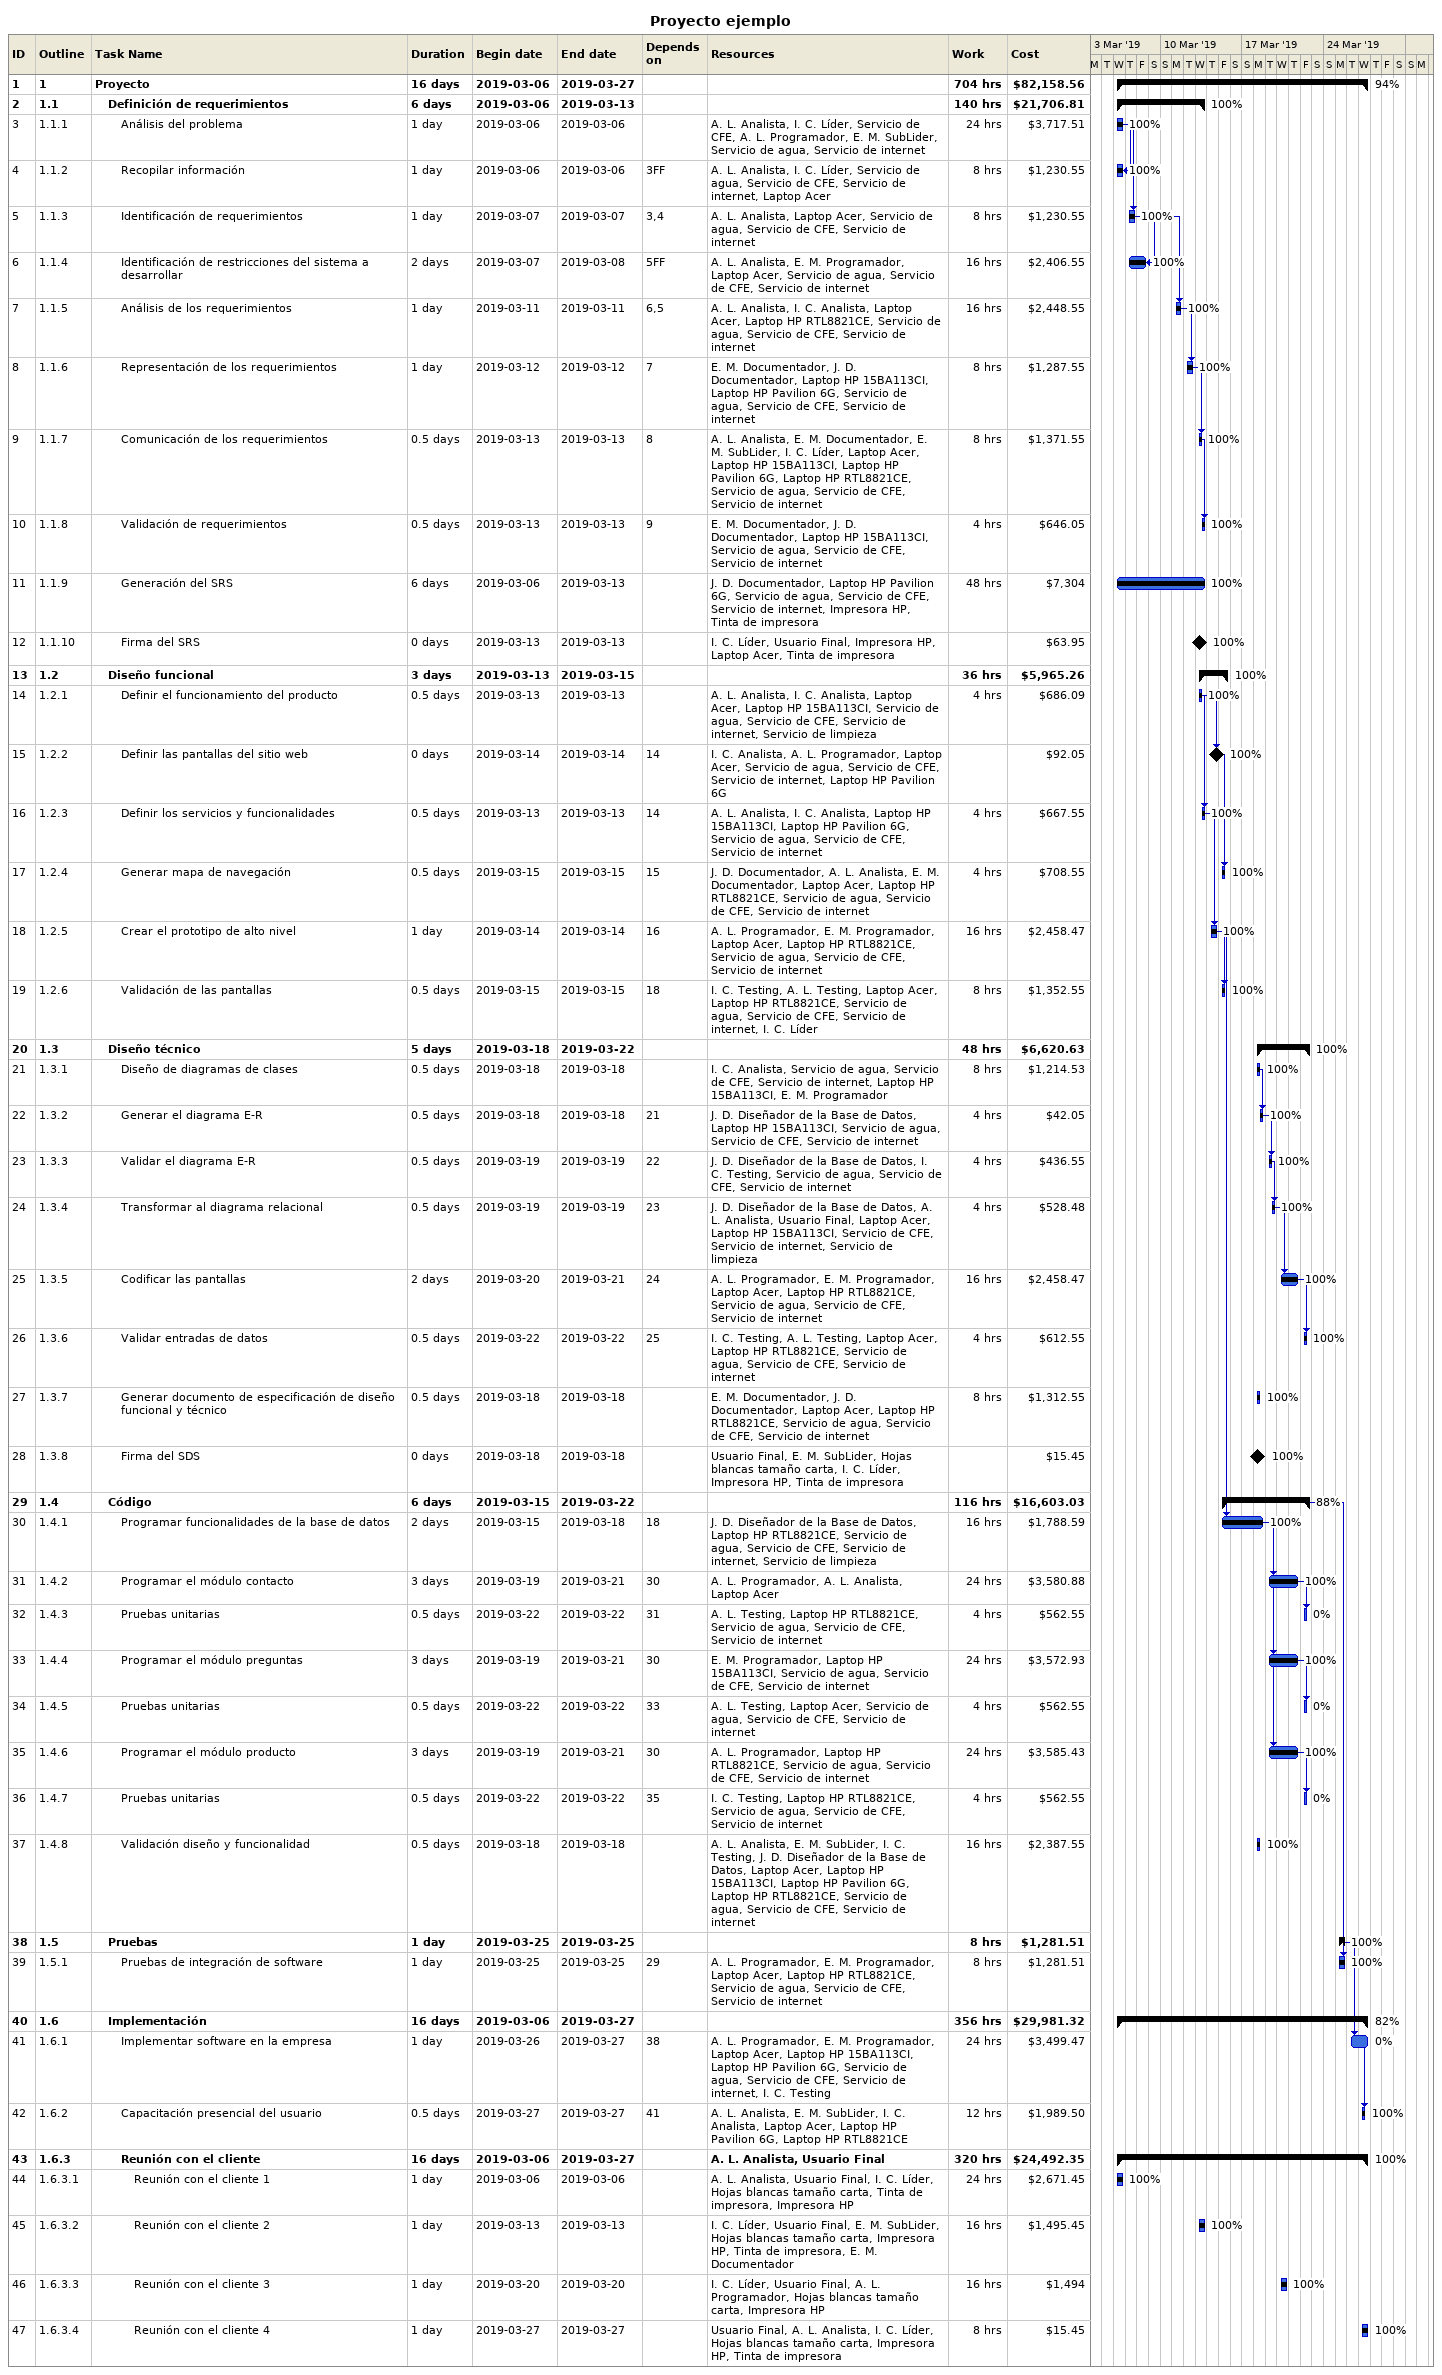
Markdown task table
Proyecto ejemplo

| ID | WBS | Task | Duration | Start | Finish | Predecessors | Resources | % complete | Work (h) | Cost ($) |
|---|---|---|---|---|---|---|---|---|---|---|
| 1 | 1 | **Proyecto** | 16d | 2019-03-06 | 2019-03-27 |  |  | 94 | 704 | 82158.56 |
| 2 | 1.1 | **Definición de requerimientos** | 6d | 2019-03-06 | 2019-03-13 |  |  | 100 | 140 | 21706.81 |
| 3 | 1.1.1 | Análisis del problema | 1d | 2019-03-06 | 2019-03-06 |  | A. L. Analista, I. C. Líder, Servicio de CFE, A. L. Programador, E. M. SubLider, Servicio de agua, Servicio de internet | 100 | 24 | 3717.51 |
| 4 | 1.1.2 | Recopilar información | 1d | 2019-03-06 | 2019-03-06 | 3FF | A. L. Analista, I. C. Líder, Servicio de agua, Servicio de CFE, Servicio de internet, Laptop Acer | 100 | 8 | 1230.55 |
| 5 | 1.1.3 | Identificación de requerimientos | 1d | 2019-03-07 | 2019-03-07 | 3, 4 | A. L. Analista, Laptop Acer, Servicio de agua, Servicio de CFE, Servicio de internet | 100 | 8 | 1230.55 |
| 6 | 1.1.4 | Identificación de restricciones del sistema a desarrollar | 2d | 2019-03-07 | 2019-03-08 | 5FF | A. L. Analista, E. M. Programador, Laptop Acer, Servicio de agua, Servicio de CFE, Servicio de internet | 100 | 16 | 2406.55 |
| 7 | 1.1.5 | Análisis de los requerimientos | 1d | 2019-03-11 | 2019-03-11 | 6, 5 | A. L. Analista, I. C. Analista, Laptop Acer, Laptop HP RTL8821CE, Servicio de agua, Servicio de CFE, Servicio de internet | 100 | 16 | 2448.55 |
| 8 | 1.1.6 | Representación de los requerimientos | 1d | 2019-03-12 | 2019-03-12 | 7 | E. M. Documentador, J. D. Documentador, Laptop HP 15BA113CI, Laptop HP Pavilion 6G, Servicio de agua, Servicio de CFE, Servicio de internet | 100 | 8 | 1287.55 |
| 9 | 1.1.7 | Comunicación de los requerimientos | 0.5d | 2019-03-13 | 2019-03-13 | 8 | A. L. Analista, E. M. Documentador, E. M. SubLider, I. C. Líder, Laptop Acer, Laptop HP 15BA113CI, Laptop HP Pavilion 6G, Laptop HP RTL8821CE, Servicio de agua, Servicio de CFE, Servicio de internet | 100 | 8 | 1371.55 |
| 10 | 1.1.8 | Validación de requerimientos | 0.5d | 2019-03-13 | 2019-03-13 | 9 | E. M. Documentador, J. D. Documentador, Laptop HP 15BA113CI, Servicio de agua, Servicio de CFE, Servicio de internet | 100 | 4 | 646.05 |
| 11 | 1.1.9 | Generación del SRS | 6d | 2019-03-06 | 2019-03-13 |  | J. D. Documentador, Laptop HP Pavilion 6G, Servicio de agua, Servicio de CFE, Servicio de internet, Impresora HP, Tinta de impresora | 100 | 48 | 7304 |
| 12 | 1.1.10 | Firma del SRS | 0d | 2019-03-13 | 2019-03-13 |  | I. C. Líder, Usuario Final, Impresora HP, Laptop Acer, Tinta de impresora | 100 |  | 63.95 |
| 13 | 1.2 | **Diseño funcional** | 3d | 2019-03-13 | 2019-03-15 |  |  | 100 | 36 | 5965.26 |
| 14 | 1.2.1 | Definir el funcionamiento del producto | 0.5d | 2019-03-13 | 2019-03-13 |  | A. L. Analista, I. C. Analista, Laptop Acer, Laptop HP 15BA113CI, Servicio de agua, Servicio de CFE, Servicio de internet, Servicio de limpieza | 100 | 4 | 686.09 |
| 15 | 1.2.2 | Definir las pantallas del sitio web | 0d | 2019-03-14 | 2019-03-14 | 14 | I. C. Analista, A. L. Programador, Laptop Acer, Servicio de agua, Servicio de CFE, Servicio de internet, Laptop HP Pavilion 6G | 100 |  | 92.05 |
| 16 | 1.2.3 | Definir los servicios y funcionalidades | 0.5d | 2019-03-13 | 2019-03-13 | 14 | A. L. Analista, I. C. Analista, Laptop HP 15BA113CI, Laptop HP Pavilion 6G, Servicio de agua, Servicio de CFE, Servicio de internet | 100 | 4 | 667.55 |
| 17 | 1.2.4 | Generar mapa de navegación | 0.5d | 2019-03-15 | 2019-03-15 | 15 | J. D. Documentador, A. L. Analista, E. M. Documentador, Laptop Acer, Laptop HP RTL8821CE, Servicio de agua, Servicio de CFE, Servicio de internet | 100 | 4 | 708.55 |
| 18 | 1.2.5 | Crear el prototipo de alto nivel | 1d | 2019-03-14 | 2019-03-14 | 16 | A. L. Programador, E. M. Programador, Laptop Acer, Laptop HP RTL8821CE, Servicio de agua, Servicio de CFE, Servicio de internet | 100 | 16 | 2458.47 |
| 19 | 1.2.6 | Validación de las pantallas | 0.5d | 2019-03-15 | 2019-03-15 | 18 | I. C. Testing, A. L. Testing, Laptop Acer, Laptop HP RTL8821CE, Servicio de agua, Servicio de CFE, Servicio de internet, I. C. Líder | 100 | 8 | 1352.55 |
| 20 | 1.3 | **Diseño técnico** | 5d | 2019-03-18 | 2019-03-22 |  |  | 100 | 48 | 6620.63 |
| 21 | 1.3.1 | Diseño de diagramas de clases | 0.5d | 2019-03-18 | 2019-03-18 |  | I. C. Analista, Servicio de agua, Servicio de CFE, Servicio de internet, Laptop HP 15BA113CI, E. M. Programador | 100 | 8 | 1214.53 |
| 22 | 1.3.2 | Generar el diagrama E-R | 0.5d | 2019-03-18 | 2019-03-18 | 21 | J. D. Diseñador de la Base de Datos, Laptop HP 15BA113CI, Servicio de agua, Servicio de CFE, Servicio de internet | 100 | 4 | 42.05 |
| 23 | 1.3.3 | Validar el diagrama E-R | 0.5d | 2019-03-19 | 2019-03-19 | 22 | J. D. Diseñador de la Base de Datos, I. C. Testing, Servicio de agua, Servicio de CFE, Servicio de internet | 100 | 4 | 436.55 |
| 24 | 1.3.4 | Transformar al diagrama relacional | 0.5d | 2019-03-19 | 2019-03-19 | 23 | J. D. Diseñador de la Base de Datos, A. L. Analista, Usuario Final, Laptop Acer, Laptop HP 15BA113CI, Servicio de CFE, Servicio de internet, Servicio de limpieza | 100 | 4 | 528.48 |
| 25 | 1.3.5 | Codificar las pantallas | 2d | 2019-03-20 | 2019-03-21 | 24 | A. L. Programador, E. M. Programador, Laptop Acer, Laptop HP RTL8821CE, Servicio de agua, Servicio de CFE, Servicio de internet | 100 | 16 | 2458.47 |
| 26 | 1.3.6 | Validar entradas de datos | 0.5d | 2019-03-22 | 2019-03-22 | 25 | I. C. Testing, A. L. Testing, Laptop Acer, Laptop HP RTL8821CE, Servicio de agua, Servicio de CFE, Servicio de internet | 100 | 4 | 612.55 |
| 27 | 1.3.7 | Generar documento de especificación de diseño funcional y técnico | 0.5d | 2019-03-18 | 2019-03-18 |  | E. M. Documentador, J. D. Documentador, Laptop Acer, Laptop HP RTL8821CE, Servicio de agua, Servicio de CFE, Servicio de internet | 100 | 8 | 1312.55 |
| 28 | 1.3.8 | Firma del SDS | 0d | 2019-03-18 | 2019-03-18 |  | Usuario Final, E. M. SubLider, Hojas blancas tamaño carta, I. C. Líder, Impresora HP, Tinta de impresora | 100 |  | 15.45 |
| 29 | 1.4 | **Código** | 6d | 2019-03-15 | 2019-03-22 |  |  | 88 | 116 | 16603.03 |
| 30 | 1.4.1 | Programar funcionalidades de la base de datos | 2d | 2019-03-15 | 2019-03-18 | 18 | J. D. Diseñador de la Base de Datos, Laptop HP RTL8821CE, Servicio de agua, Servicio de CFE, Servicio de internet, Servicio de limpieza | 100 | 16 | 1788.59 |
| 31 | 1.4.2 | Programar el módulo contacto | 3d | 2019-03-19 | 2019-03-21 | 30 | A. L. Programador, A. L. Analista, Laptop Acer | 100 | 24 | 3580.88 |
| 32 | 1.4.3 | Pruebas unitarias | 0.5d | 2019-03-22 | 2019-03-22 | 31 | A. L. Testing, Laptop HP RTL8821CE, Servicio de agua, Servicio de CFE, Servicio de internet | 0 | 4 | 562.55 |
| 33 | 1.4.4 | Programar el módulo preguntas | 3d | 2019-03-19 | 2019-03-21 | 30 | E. M. Programador, Laptop HP 15BA113CI, Servicio de agua, Servicio de CFE, Servicio de internet | 100 | 24 | 3572.93 |
| 34 | 1.4.5 | Pruebas unitarias | 0.5d | 2019-03-22 | 2019-03-22 | 33 | A. L. Testing, Laptop Acer, Servicio de agua, Servicio de CFE, Servicio de internet | 0 | 4 | 562.55 |
| 35 | 1.4.6 | Programar el módulo producto | 3d | 2019-03-19 | 2019-03-21 | 30 | A. L. Programador, Laptop HP RTL8821CE, Servicio de agua, Servicio de CFE, Servicio de internet | 100 | 24 | 3585.43 |
| 36 | 1.4.7 | Pruebas unitarias | 0.5d | 2019-03-22 | 2019-03-22 | 35 | I. C. Testing, Laptop HP RTL8821CE, Servicio de agua, Servicio de CFE, Servicio de internet | 0 | 4 | 562.55 |
| 37 | 1.4.8 | Validación diseño y funcionalidad | 0.5d | 2019-03-18 | 2019-03-18 |  | A. L. Analista, E. M. SubLider, I. C. Testing, J. D. Diseñador de la Base de Datos, Laptop Acer, Laptop HP 15BA113CI, Laptop HP Pavilion 6G, Laptop HP RTL8821CE, Servicio de agua, Servicio de CFE, Servicio de internet | 100 | 16 | 2387.55 |
| 38 | 1.5 | **Pruebas** | 1d | 2019-03-25 | 2019-03-25 |  |  | 100 | 8 | 1281.51 |
| 39 | 1.5.1 | Pruebas de integración de software | 1d | 2019-03-25 | 2019-03-25 | 29 | A. L. Programador, E. M. Programador, Laptop Acer, Laptop HP RTL8821CE, Servicio de agua, Servicio de CFE, Servicio de internet | 100 | 8 | 1281.51 |
| 40 | 1.6 | **Implementación** | 16d | 2019-03-06 | 2019-03-27 |  |  | 82 | 356 | 29981.32 |
| 41 | 1.6.1 | Implementar software en la empresa | 1d | 2019-03-26 | 2019-03-27 | 38 | A. L. Programador, E. M. Programador, Laptop Acer, Laptop HP 15BA113CI, Laptop HP Pavilion 6G, Servicio de agua, Servicio de CFE, Servicio de internet, I. C. Testing | 0 | 24 | 3499.47 |
| 42 | 1.6.2 | Capacitación presencial del usuario | 0.5d | 2019-03-27 | 2019-03-27 | 41 | A. L. Analista, E. M. SubLider, I. C. Analista, Laptop Acer, Laptop HP Pavilion 6G, Laptop HP RTL8821CE | 100 | 12 | 1989.50 |
| 43 | 1.6.3 | **Reunión con el cliente** | 16d | 2019-03-06 | 2019-03-27 |  | A. L. Analista, Usuario Final | 100 | 320 | 24492.35 |
| 44 | 1.6.3.1 | Reunión con el cliente 1 | 1d | 2019-03-06 | 2019-03-06 |  | A. L. Analista, Usuario Final, I. C. Líder, Hojas blancas tamaño carta, Tinta de impresora, Impresora HP | 100 | 24 | 2671.45 |
| 45 | 1.6.3.2 | Reunión con el cliente 2 | 1d | 2019-03-13 | 2019-03-13 |  | I. C. Líder, Usuario Final, E. M. SubLider, Hojas blancas tamaño carta, Impresora HP, Tinta de impresora, E. M. Documentador | 100 | 16 | 1495.45 |
| 46 | 1.6.3.3 | Reunión con el cliente 3 | 1d | 2019-03-20 | 2019-03-20 |  | I. C. Líder, Usuario Final, A. L. Programador, Hojas blancas tamaño carta, Impresora HP | 100 | 16 | 1494 |
| 47 | 1.6.3.4 | Reunión con el cliente 4 | 1d | 2019-03-27 | 2019-03-27 |  | Usuario Final, A. L. Analista, I. C. Líder, Hojas blancas tamaño carta, Impresora HP, Tinta de impresora | 100 | 8 | 15.45 |
